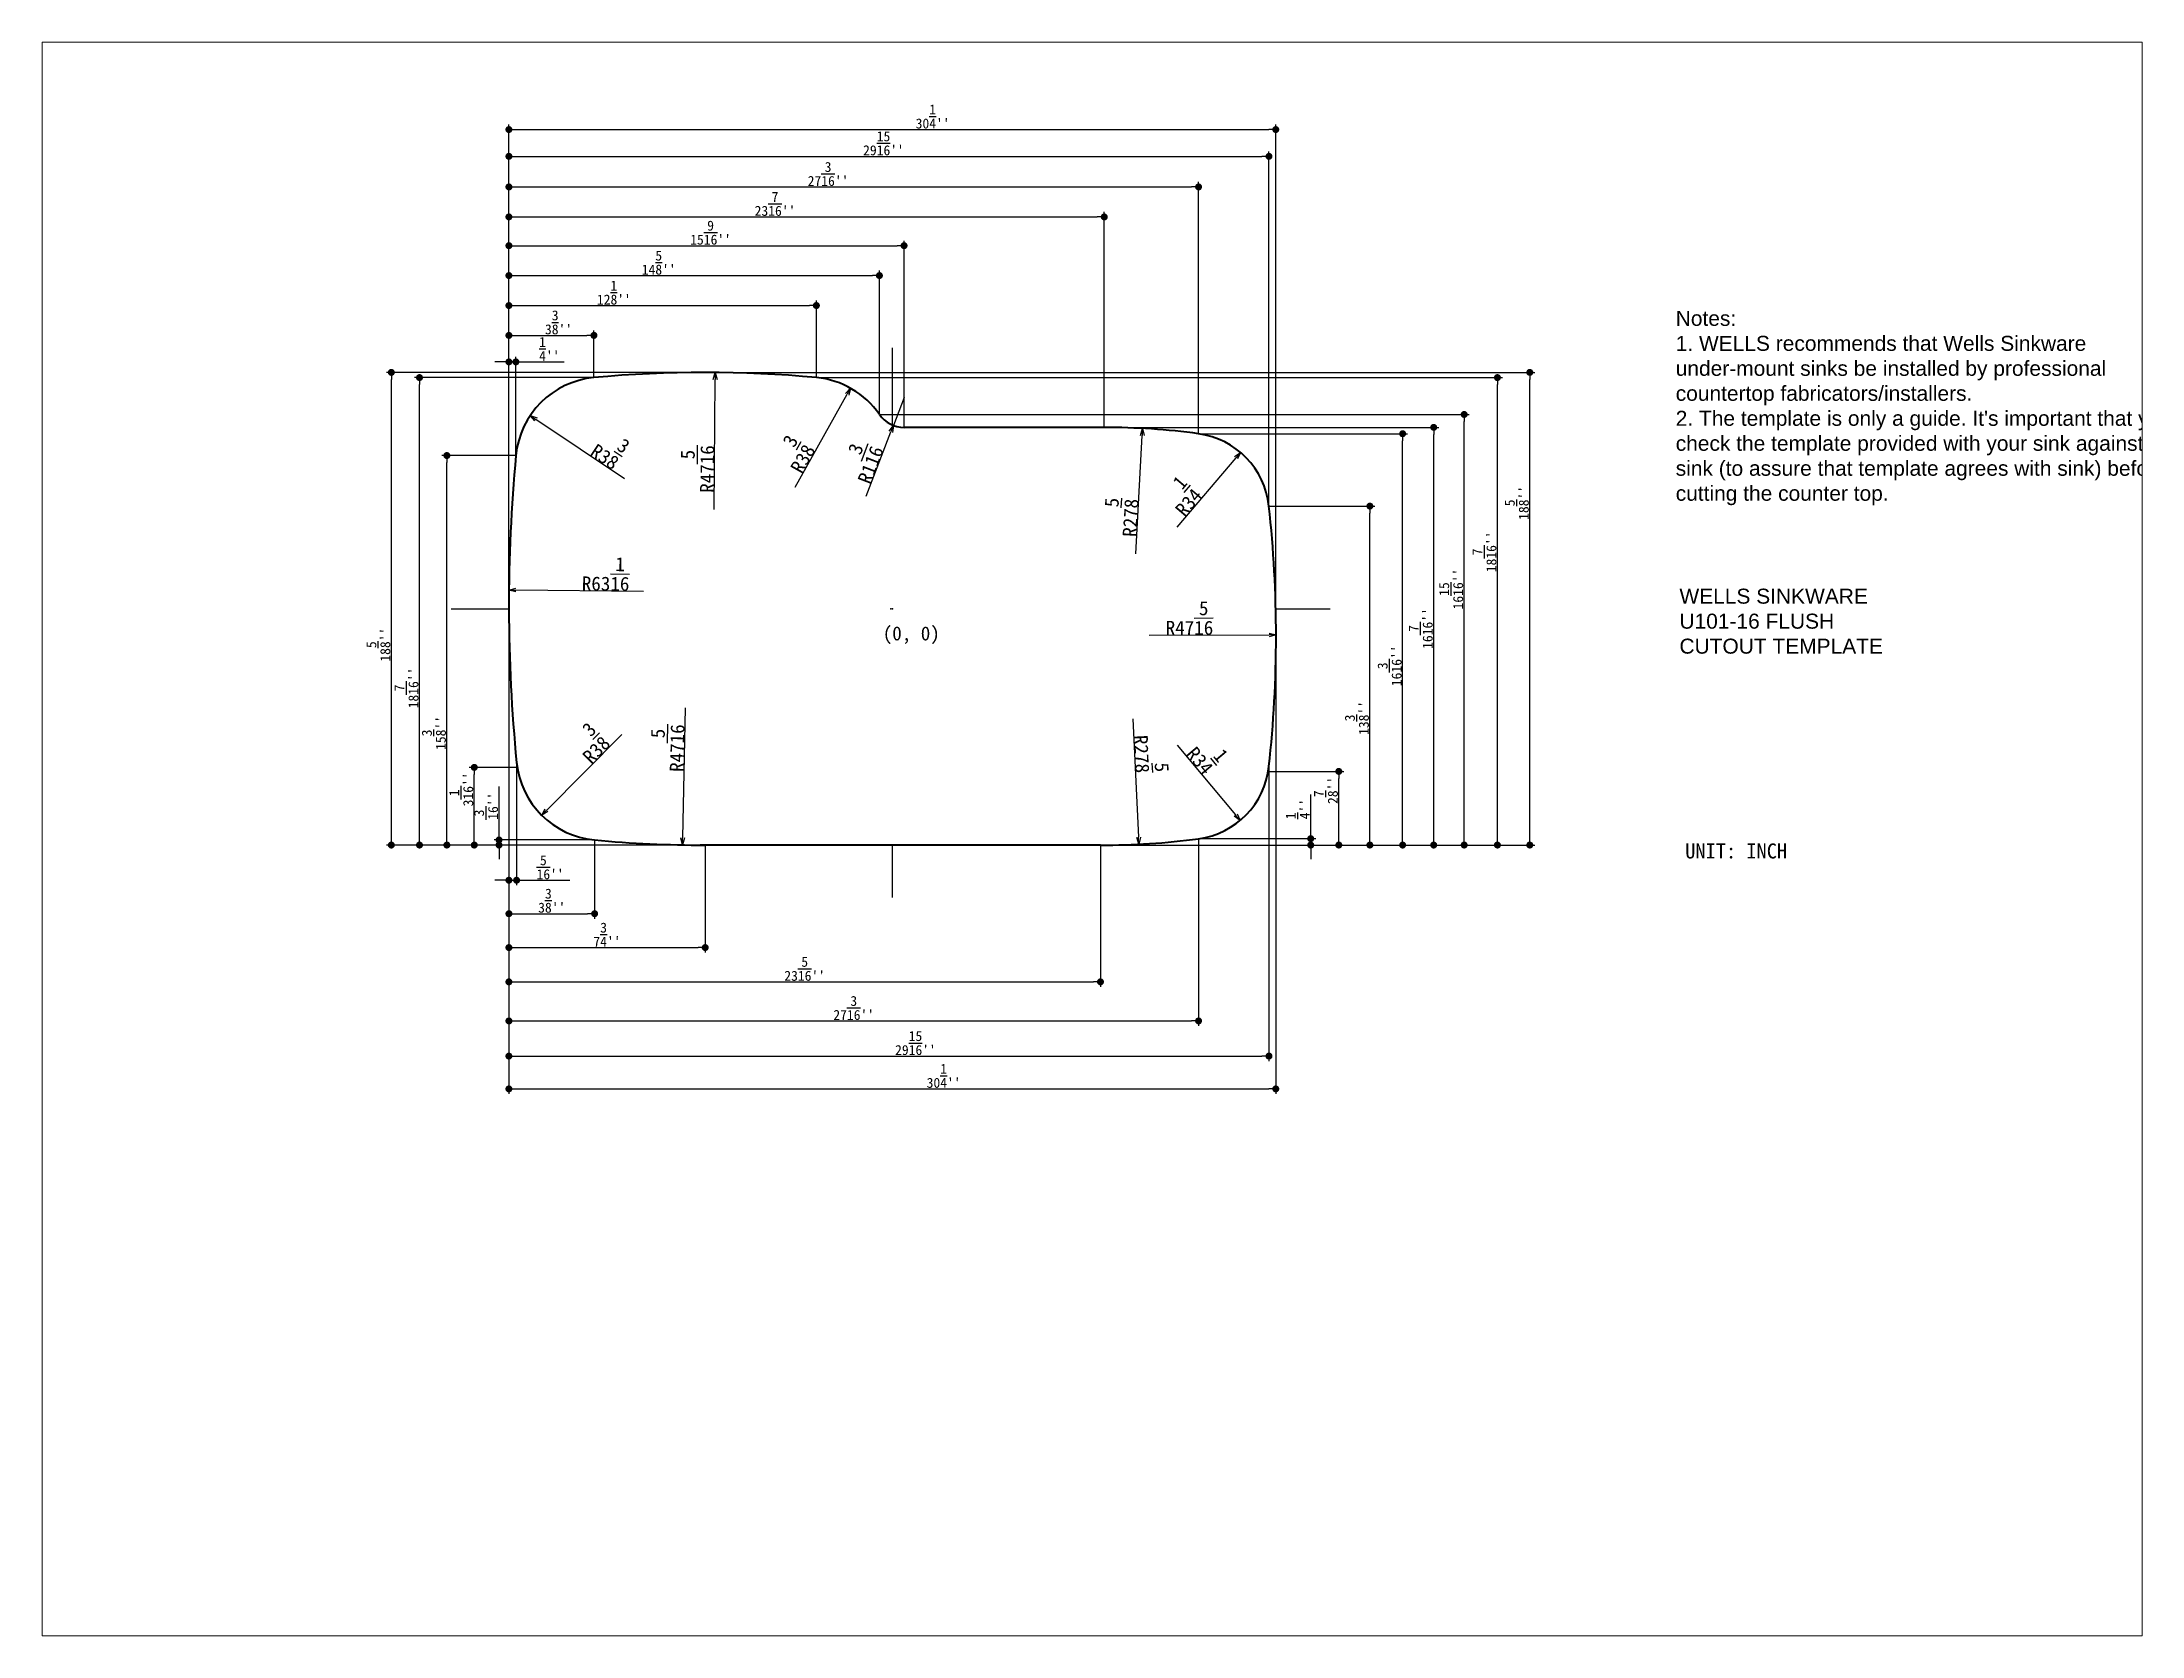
# Paper-space layout '布局1' of a CAD drawing. Extents: x 26 to 231, y 20 to 176.
# The model-space entities are those that its viewports show. They can reach past a viewport. Long polylines and large blocks are cut down to what shows.
import ezdxf

# ---------------------------------------------------------------- set-up
doc = ezdxf.new("R2010")
doc.units = 0
doc.header["$LTSCALE"] = 25.4
doc.linetypes.add('DASHED2', pattern=[0.375, 0.25, -0.125])
doc.linetypes.add('solid', pattern=[0])
doc.layers.get('0').update_dxf_attribs({"color": 5, "linetype": 'CONTINUOUS'})
doc.layers.get('DEFPOINTS').update_dxf_attribs({"linetype": 'CONTINUOUS'})
doc.layers.add('DESHED', color=190, linetype='DASHED2')
doc.dimstyles.new('ISO-25', dxfattribs={"dimtxt": 2.5, "dimasz": 2.5, "dimexe": 1.25, "dimexo": 0.625, "dimtad": 1, "dimtxsty": 'STANDARD', "dimcen": 2.5, "dimadec": 0, "dimazin": 0, "dimtfac": 1, "dimtmove": 0, "dimatfit": 3, "dimfxl": 1, "dimarcsym": 0})

# ---------------------------------------------------------------- blocks, each defined once
blk = doc.blocks.new('_Dot')
at = {"color": 0, "linetype": 'ByBlock', "lineweight": -2}
blk.add_line((-0.5, 0), (-1, 0), dxfattribs=at)
at = {"color": 0, "linetype": 'ByBlock', "const_width": 0.5}
blk.add_lwpolyline([(-0.25, 0, 1), (0.25, 0, 1)], format="xyb", close=True, dxfattribs=at)
blk = doc.blocks.new('*D86')
at = {"color": 0, "lineweight": -2}
for p, q in [((5030.7, 446), (5023.7, 446)), ((5037.7, 199.6), (5037.7, 451)), ((5037.7, 446), (5044.7, 446)), ((5044.7, 352.9), (5044.7, 451)), ((5051.7, 446), (5092.9, 446))]:
    blk.add_line(p, q, dxfattribs=at)
at = {"layer": 'DEFPOINTS', "color": 0}
for p in [(5044.7, 446), (5044.7, 352.3), (5037.7, 199)]:
    blk.add_point(p, dxfattribs=at)
at = {"color": 0, "lineweight": -2, "xscale": 7, "yscale": 7, "zscale": 7}
blk.add_blockref('_Dot', (5037.7, 446), dxfattribs=at)
at = {"color": 0, "lineweight": -2, "xscale": 7, "yscale": 7, "zscale": 7, "rotation": 180}
blk.add_blockref('_Dot', (5044.7, 446), dxfattribs=at)
at = {"color": 40, "insert": (5078.2, 459), "char_height": 10, "attachment_point": 5}
blk.add_mtext("\\S1/4;''", dxfattribs=at)
blk = doc.blocks.new('*D87')
at = {"color": 0, "lineweight": -2}
for p, q in [((5037.7, 199.6), (5037.7, 477.5)), ((5044.7, 472.5), (5115.8, 472.5)), ((5122.8, 430.9), (5122.8, 477.5))]:
    blk.add_line(p, q, dxfattribs=at)
at = {"layer": 'DEFPOINTS', "color": 0}
for p in [(5122.8, 472.5), (5122.8, 430.3), (5037.7, 199)]:
    blk.add_point(p, dxfattribs=at)
at = {"color": 0, "lineweight": -2, "xscale": 7, "yscale": 7, "zscale": 7, "rotation": 180}
blk.add_blockref('_Dot', (5037.7, 472.5), dxfattribs=at)
at = {"color": 0, "lineweight": -2, "xscale": 7, "yscale": 7, "zscale": 7}
blk.add_blockref('_Dot', (5122.8, 472.5), dxfattribs=at)
at = {"color": 40, "insert": (5087.4, 485.5), "char_height": 10, "attachment_point": 5}
blk.add_mtext("3\\S3/8;''", dxfattribs=at)
blk = doc.blocks.new('*D88')
at = {"color": 0, "lineweight": -2}
for p, q in [((5037.7, 199.6), (5037.7, 507.4)), ((5345.5, 430.9), (5345.5, 507.4)), ((5044.7, 502.4), (5338.5, 502.4))]:
    blk.add_line(p, q, dxfattribs=at)
at = {"layer": 'DEFPOINTS', "color": 0}
for p in [(5345.5, 502.4), (5345.5, 430.3), (5037.7, 199)]:
    blk.add_point(p, dxfattribs=at)
at = {"color": 0, "lineweight": -2, "xscale": 7, "yscale": 7, "zscale": 7, "rotation": 180}
blk.add_blockref('_Dot', (5037.7, 502.4), dxfattribs=at)
at = {"color": 0, "lineweight": -2, "xscale": 7, "yscale": 7, "zscale": 7}
blk.add_blockref('_Dot', (5345.5, 502.4), dxfattribs=at)
at = {"color": 40, "insert": (5142.8, 515.4), "char_height": 10, "attachment_point": 5}
blk.add_mtext("12\\S1/8;''", dxfattribs=at)
blk = doc.blocks.new('*D89')
at = {"color": 0, "lineweight": -2}
for p, q in [((5037.7, 199.6), (5037.7, 537.4)), ((5044.7, 532.4), (5401.6, 532.4)), ((5408.6, 394), (5408.6, 537.4))]:
    blk.add_line(p, q, dxfattribs=at)
at = {"layer": 'DEFPOINTS', "color": 0}
for p in [(5408.6, 532.4), (5408.6, 393.4), (5037.7, 199)]:
    blk.add_point(p, dxfattribs=at)
at = {"color": 0, "lineweight": -2, "xscale": 7, "yscale": 7, "zscale": 7, "rotation": 180}
blk.add_blockref('_Dot', (5037.7, 532.4), dxfattribs=at)
at = {"color": 0, "lineweight": -2, "xscale": 7, "yscale": 7, "zscale": 7}
blk.add_blockref('_Dot', (5408.6, 532.4), dxfattribs=at)
at = {"color": 40, "insert": (5187.7, 545.4), "char_height": 10, "attachment_point": 5}
blk.add_mtext("14\\S5/8;''", dxfattribs=at)
blk = doc.blocks.new('*D90')
at = {"color": 0, "lineweight": -2}
for p, q in [((5037.7, 199.6), (5037.7, 567.3)), ((5044.7, 562.3), (5426.3, 562.3)), ((5433.3, 381.1), (5433.3, 567.3))]:
    blk.add_line(p, q, dxfattribs=at)
at = {"layer": 'DEFPOINTS', "color": 0}
for p in [(5433.3, 562.3), (5433.3, 380.5), (5037.7, 199)]:
    blk.add_point(p, dxfattribs=at)
at = {"color": 0, "lineweight": -2, "xscale": 7, "yscale": 7, "zscale": 7, "rotation": 180}
blk.add_blockref('_Dot', (5037.7, 562.3), dxfattribs=at)
at = {"color": 0, "lineweight": -2, "xscale": 7, "yscale": 7, "zscale": 7}
blk.add_blockref('_Dot', (5433.3, 562.3), dxfattribs=at)
at = {"color": 40, "insert": (5239.6, 575.3), "char_height": 10, "attachment_point": 5}
blk.add_mtext("15\\S9/16;''", dxfattribs=at)
blk = doc.blocks.new('*D91')
at = {"color": 0, "lineweight": -2}
for p, q in [((5037.7, 199.6), (5037.7, 596.1)), ((5044.7, 591.1), (5626.7, 591.1)), ((5633.7, 381.1), (5633.7, 596.1))]:
    blk.add_line(p, q, dxfattribs=at)
at = {"layer": 'DEFPOINTS', "color": 0}
for p in [(5633.7, 591.1), (5633.7, 380.5), (5037.7, 199)]:
    blk.add_point(p, dxfattribs=at)
at = {"color": 0, "lineweight": -2, "xscale": 7, "yscale": 7, "zscale": 7, "rotation": 180}
blk.add_blockref('_Dot', (5037.7, 591.1), dxfattribs=at)
at = {"color": 0, "lineweight": -2, "xscale": 7, "yscale": 7, "zscale": 7}
blk.add_blockref('_Dot', (5633.7, 591.1), dxfattribs=at)
at = {"color": 40, "insert": (5304.1, 604.1), "char_height": 10, "attachment_point": 5}
blk.add_mtext("23\\S7/16;''", dxfattribs=at)
blk = doc.blocks.new('*D92')
at = {"color": 0, "lineweight": -2}
for p, q in [((5037.7, 199.6), (5037.7, 626.1)), ((5044.7, 621.1), (5721.1, 621.1)), ((5728.1, 374.7), (5728.1, 626.1))]:
    blk.add_line(p, q, dxfattribs=at)
at = {"layer": 'DEFPOINTS', "color": 0}
for p in [(5728.1, 621.1), (5728.1, 374.1), (5037.7, 199)]:
    blk.add_point(p, dxfattribs=at)
at = {"color": 0, "lineweight": -2, "xscale": 7, "yscale": 7, "zscale": 7, "rotation": 180}
blk.add_blockref('_Dot', (5037.7, 621.1), dxfattribs=at)
at = {"color": 0, "lineweight": -2, "xscale": 7, "yscale": 7, "zscale": 7}
blk.add_blockref('_Dot', (5728.1, 621.1), dxfattribs=at)
at = {"color": 40, "insert": (5357.2, 634.1), "char_height": 10, "attachment_point": 5}
blk.add_mtext("27\\S3/16;''", dxfattribs=at)
blk = doc.blocks.new('*D93')
at = {"color": 0, "lineweight": -2}
for p, q in [((5037.7, 199.6), (5037.7, 656.7)), ((5044.7, 651.7), (5791.6, 651.7)), ((5798.6, 302.3), (5798.6, 656.7))]:
    blk.add_line(p, q, dxfattribs=at)
at = {"layer": 'DEFPOINTS', "color": 0}
for p in [(5798.6, 651.7), (5798.6, 301.7), (5037.7, 199)]:
    blk.add_point(p, dxfattribs=at)
at = {"color": 0, "lineweight": -2, "xscale": 7, "yscale": 7, "zscale": 7, "rotation": 180}
blk.add_blockref('_Dot', (5037.7, 651.7), dxfattribs=at)
at = {"color": 0, "lineweight": -2, "xscale": 7, "yscale": 7, "zscale": 7}
blk.add_blockref('_Dot', (5798.6, 651.7), dxfattribs=at)
at = {"color": 40, "insert": (5412.7, 664.7), "char_height": 10, "attachment_point": 5}
blk.add_mtext("29\\S15/16;''", dxfattribs=at)
blk = doc.blocks.new('*D94')
at = {"color": 0, "lineweight": -2}
for p, q in [((5037.7, 199.6), (5037.7, 683.5)), ((5044.7, 678.5), (5798.4, 678.5)), ((5805.4, 199.6), (5805.4, 683.5))]:
    blk.add_line(p, q, dxfattribs=at)
at = {"layer": 'DEFPOINTS', "color": 0}
for p in [(5805.4, 678.5), (5037.7, 199), (5805.4, 199)]:
    blk.add_point(p, dxfattribs=at)
at = {"color": 0, "lineweight": -2, "xscale": 7, "yscale": 7, "zscale": 7, "rotation": 180}
blk.add_blockref('_Dot', (5037.7, 678.5), dxfattribs=at)
at = {"color": 0, "lineweight": -2, "xscale": 7, "yscale": 7, "zscale": 7}
blk.add_blockref('_Dot', (5805.4, 678.5), dxfattribs=at)
at = {"color": 40, "insert": (5461.9, 691.5), "char_height": 10, "attachment_point": 5}
blk.add_mtext("30\\S1/4;''", dxfattribs=at)
blk = doc.blocks.new('*D95')
at = {"color": 0, "lineweight": -2}
for p, q in [((5037.7, 198.3), (5037.7, -77.7)), ((5045.4, 44.6), (5045.4, -77.7)), ((5030.7, -72.7), (5023.7, -72.7)), ((5037.7, -72.7), (5045.4, -72.7)), ((5052.4, -72.7), (5098.7, -72.7))]:
    blk.add_line(p, q, dxfattribs=at)
at = {"layer": 'DEFPOINTS', "color": 0}
for p in [(5037.7, 199), (5045.4, 45.2), (5045.4, -72.7)]:
    blk.add_point(p, dxfattribs=at)
at = {"color": 0, "lineweight": -2, "xscale": 7, "yscale": 7, "zscale": 7}
blk.add_blockref('_Dot', (5037.7, -72.7), dxfattribs=at)
at = {"color": 0, "lineweight": -2, "xscale": 7, "yscale": 7, "zscale": 7, "rotation": 180}
blk.add_blockref('_Dot', (5045.4, -72.7), dxfattribs=at)
at = {"color": 40, "insert": (5079, -59.7), "char_height": 10, "attachment_point": 5}
blk.add_mtext("\\S5/16;''", dxfattribs=at)
blk = doc.blocks.new('*D96')
at = {"color": 0, "lineweight": -2}
for p, q in [((5037.7, 198.3), (5037.7, -111.2)), ((5123.5, -33.1), (5123.5, -111.2)), ((5044.7, -106.2), (5116.5, -106.2))]:
    blk.add_line(p, q, dxfattribs=at)
at = {"layer": 'DEFPOINTS', "color": 0}
for p in [(5037.7, 199), (5123.5, -32.4), (5123.5, -106.2)]:
    blk.add_point(p, dxfattribs=at)
at = {"color": 0, "lineweight": -2, "xscale": 7, "yscale": 7, "zscale": 7, "rotation": 180}
blk.add_blockref('_Dot', (5037.7, -106.2), dxfattribs=at)
at = {"color": 0, "lineweight": -2, "xscale": 7, "yscale": 7, "zscale": 7}
blk.add_blockref('_Dot', (5123.5, -106.2), dxfattribs=at)
at = {"color": 40, "insert": (5080.6, -93.2), "char_height": 10, "attachment_point": 5}
blk.add_mtext("3\\S3/8;''", dxfattribs=at)
blk = doc.blocks.new('*D99')
at = {"color": 0, "lineweight": -2}
for p, q in [((5037.7, 198.3), (5037.7, -145.1)), ((5234.2, -38.2), (5234.2, -145.1)), ((5044.7, -140.1), (5227.2, -140.1))]:
    blk.add_line(p, q, dxfattribs=at)
at = {"layer": 'DEFPOINTS', "color": 0}
for p in [(5037.7, 199), (5234.2, -37.5), (5234.2, -140.1)]:
    blk.add_point(p, dxfattribs=at)
at = {"color": 0, "lineweight": -2, "xscale": 7, "yscale": 7, "zscale": 7, "rotation": 180}
blk.add_blockref('_Dot', (5037.7, -140.1), dxfattribs=at)
at = {"color": 0, "lineweight": -2, "xscale": 7, "yscale": 7, "zscale": 7}
blk.add_blockref('_Dot', (5234.2, -140.1), dxfattribs=at)
at = {"color": 40, "insert": (5135.9, -127.1), "char_height": 10, "attachment_point": 5}
blk.add_mtext("7\\S3/4;''", dxfattribs=at)
blk = doc.blocks.new('*D100')
at = {"color": 0, "lineweight": -2}
for p, q in [((5037.7, 198.3), (5037.7, -179.4)), ((5629.9, -38.1), (5629.9, -179.4)), ((5044.7, -174.4), (5622.9, -174.4))]:
    blk.add_line(p, q, dxfattribs=at)
at = {"layer": 'DEFPOINTS', "color": 0}
for p in [(5037.7, 199), (5629.9, -37.5), (5629.9, -174.4)]:
    blk.add_point(p, dxfattribs=at)
at = {"color": 0, "lineweight": -2, "xscale": 7, "yscale": 7, "zscale": 7, "rotation": 180}
blk.add_blockref('_Dot', (5037.7, -174.4), dxfattribs=at)
at = {"color": 0, "lineweight": -2, "xscale": 7, "yscale": 7, "zscale": 7}
blk.add_blockref('_Dot', (5629.9, -174.4), dxfattribs=at)
at = {"color": 40, "insert": (5333.8, -161.4), "char_height": 10, "attachment_point": 5}
blk.add_mtext("23\\S5/16;''", dxfattribs=at)
blk = doc.blocks.new('*D101')
at = {"color": 0, "lineweight": -2}
for p, q in [((5037.7, 198.3), (5037.7, -218.5)), ((5728.1, -31.8), (5728.1, -218.5)), ((5044.7, -213.5), (5721.1, -213.5))]:
    blk.add_line(p, q, dxfattribs=at)
at = {"layer": 'DEFPOINTS', "color": 0}
for p in [(5037.7, 199), (5728.1, -31.1), (5728.1, -213.5)]:
    blk.add_point(p, dxfattribs=at)
at = {"color": 0, "lineweight": -2, "xscale": 7, "yscale": 7, "zscale": 7, "rotation": 180}
blk.add_blockref('_Dot', (5037.7, -213.5), dxfattribs=at)
at = {"color": 0, "lineweight": -2, "xscale": 7, "yscale": 7, "zscale": 7}
blk.add_blockref('_Dot', (5728.1, -213.5), dxfattribs=at)
at = {"color": 40, "insert": (5382.9, -200.5), "char_height": 10, "attachment_point": 5}
blk.add_mtext("27\\S3/16;''", dxfattribs=at)
blk = doc.blocks.new('*D102')
at = {"color": 0, "lineweight": -2}
for p, q in [((5037.7, 198.3), (5037.7, -253.7)), ((5798.6, 40.6), (5798.6, -253.7)), ((5044.7, -248.7), (5791.6, -248.7))]:
    blk.add_line(p, q, dxfattribs=at)
at = {"layer": 'DEFPOINTS', "color": 0}
for p in [(5037.7, 199), (5798.6, 41.2), (5798.6, -248.7)]:
    blk.add_point(p, dxfattribs=at)
at = {"color": 0, "lineweight": -2, "xscale": 7, "yscale": 7, "zscale": 7, "rotation": 180}
blk.add_blockref('_Dot', (5037.7, -248.7), dxfattribs=at)
at = {"color": 0, "lineweight": -2, "xscale": 7, "yscale": 7, "zscale": 7}
blk.add_blockref('_Dot', (5798.6, -248.7), dxfattribs=at)
at = {"color": 40, "insert": (5444.7, -235.7), "char_height": 10, "attachment_point": 5}
blk.add_mtext("29\\S15/16;''", dxfattribs=at)
blk = doc.blocks.new('*D103')
at = {"color": 0, "lineweight": -2}
for p, q in [((5037.7, 198.3), (5037.7, -286.5)), ((5805.4, 198.3), (5805.4, -286.5)), ((5044.7, -281.5), (5798.4, -281.5))]:
    blk.add_line(p, q, dxfattribs=at)
at = {"layer": 'DEFPOINTS', "color": 0}
for p in [(5037.7, 199), (5805.4, 199), (5805.4, -281.5)]:
    blk.add_point(p, dxfattribs=at)
at = {"color": 0, "lineweight": -2, "xscale": 7, "yscale": 7, "zscale": 7, "rotation": 180}
blk.add_blockref('_Dot', (5037.7, -281.5), dxfattribs=at)
at = {"color": 0, "lineweight": -2, "xscale": 7, "yscale": 7, "zscale": 7}
blk.add_blockref('_Dot', (5805.4, -281.5), dxfattribs=at)
at = {"color": 40, "insert": (5472.9, -268.5), "char_height": 10, "attachment_point": 5}
blk.add_mtext("30\\S1/4;''", dxfattribs=at)
blk = doc.blocks.new('*D104')
at = {"color": 0, "lineweight": -2}
for p, q in [((5027.8, -25.4), (5027.8, 21.1)), ((5122.9, -32.4), (5022.8, -32.4)), ((5421, -37.5), (5022.8, -37.5)), ((5027.8, -37.5), (5027.8, -32.4)), ((5027.8, -44.5), (5027.8, -51.5))]:
    blk.add_line(p, q, dxfattribs=at)
at = {"layer": 'DEFPOINTS', "color": 0}
for p in [(5027.8, -32.4), (5123.5, -32.4), (5421.7, -37.5)]:
    blk.add_point(p, dxfattribs=at)
at = {"color": 0, "lineweight": -2, "xscale": 7, "yscale": 7, "zscale": 7}
for p, rotation in [((5027.8, -32.4), 270), ((5027.8, -37.5), 90)]:
    blk.add_blockref('_Dot', p, dxfattribs=dict(at, rotation=rotation))
at = {"color": 40, "insert": (5014.8, 1.4), "char_height": 10, "attachment_point": 5, "rotation": 90}
blk.add_mtext("\\S3/16;''", dxfattribs=at)
blk = doc.blocks.new('*D105')
at = {"color": 0, "lineweight": -2}
for p, q in [((5044.8, 40.2), (4998, 40.2)), ((5003, -30.5), (5003, 33.2)), ((5421, -37.5), (4998, -37.5))]:
    blk.add_line(p, q, dxfattribs=at)
at = {"layer": 'DEFPOINTS', "color": 0}
for p in [(5003, 40.2), (5045.4, 40.2), (5421.7, -37.5)]:
    blk.add_point(p, dxfattribs=at)
at = {"color": 0, "lineweight": -2, "xscale": 7, "yscale": 7, "zscale": 7}
for p, rotation in [((5003, 40.2), 90), ((5003, -37.5), 270)]:
    blk.add_blockref('_Dot', p, dxfattribs=dict(at, rotation=rotation))
at = {"color": 40, "insert": (4990, 18.2), "char_height": 10, "attachment_point": 5, "rotation": 90}
blk.add_mtext("3\\S1/16;''", dxfattribs=at)
blk = doc.blocks.new('*D108')
at = {"color": 0, "lineweight": -2}
for p, q in [((5044.1, 352.3), (4970.6, 352.3)), ((4975.6, -30.5), (4975.6, 345.3)), ((5421, -37.5), (4970.6, -37.5))]:
    blk.add_line(p, q, dxfattribs=at)
at = {"layer": 'DEFPOINTS', "color": 0}
for p in [(4975.6, 352.3), (5044.7, 352.3), (5421.7, -37.5)]:
    blk.add_point(p, dxfattribs=at)
at = {"color": 0, "lineweight": -2, "xscale": 7, "yscale": 7, "zscale": 7}
for p, rotation in [((4975.6, 352.3), 90), ((4975.6, -37.5), 270)]:
    blk.add_blockref('_Dot', p, dxfattribs=dict(at, rotation=rotation))
at = {"color": 40, "insert": (4962.6, 74.7), "char_height": 10, "attachment_point": 5, "rotation": 90}
blk.add_mtext("15\\S3/8;''", dxfattribs=at)
blk = doc.blocks.new('*D109')
at = {"color": 0, "lineweight": -2}
for p, q in [((5122.2, 430.3), (4943.2, 430.3)), ((4948.2, -30.5), (4948.2, 423.3)), ((5421, -37.5), (4943.2, -37.5))]:
    blk.add_line(p, q, dxfattribs=at)
at = {"layer": 'DEFPOINTS', "color": 0}
for p in [(4948.2, 430.3), (5122.8, 430.3), (5421.7, -37.5)]:
    blk.add_point(p, dxfattribs=at)
at = {"color": 0, "lineweight": -2, "xscale": 7, "yscale": 7, "zscale": 7}
for p, rotation in [((4948.2, 430.3), 90), ((4948.2, -37.5), 270)]:
    blk.add_blockref('_Dot', p, dxfattribs=dict(at, rotation=rotation))
at = {"color": 40, "insert": (4935.2, 119.7), "char_height": 10, "attachment_point": 5, "rotation": 90}
blk.add_mtext("18\\S7/16;''", dxfattribs=at)
blk = doc.blocks.new('*D110')
at = {"color": 0, "lineweight": -2}
for p, q in [((5233.5, 435.5), (4915, 435.5)), ((4920, -30.5), (4920, 428.5)), ((5421, -37.5), (4915, -37.5))]:
    blk.add_line(p, q, dxfattribs=at)
at = {"layer": 'DEFPOINTS', "color": 0}
for p in [(4920, 435.5), (5234.2, 435.5), (5421.7, -37.5)]:
    blk.add_point(p, dxfattribs=at)
at = {"color": 0, "lineweight": -2, "xscale": 7, "yscale": 7, "zscale": 7}
for p, rotation in [((4920, 435.5), 90), ((4920, -37.5), 270)]:
    blk.add_blockref('_Dot', p, dxfattribs=dict(at, rotation=rotation))
at = {"color": 40, "insert": (4907, 163), "char_height": 10, "attachment_point": 5, "rotation": 90}
blk.add_mtext("18\\S5/8;''", dxfattribs=at)
blk = doc.blocks.new('*D111')
at = {"color": 0, "lineweight": -2}
for p, q in [((5840.4, -24.1), (5840.4, 13.2)), ((5422.3, -37.5), (5845.4, -37.5)), ((5728.7, -31.1), (5845.4, -31.1)), ((5840.4, -37.5), (5840.4, -31.1)), ((5840.4, -44.5), (5840.4, -51.5))]:
    blk.add_line(p, q, dxfattribs=at)
at = {"layer": 'DEFPOINTS', "color": 0}
for p in [(5421.7, -37.5), (5728.1, -31.1), (5840.4, -31.1)]:
    blk.add_point(p, dxfattribs=at)
at = {"color": 0, "lineweight": -2, "xscale": 7, "yscale": 7, "zscale": 7}
for p, rotation in [((5840.4, -31.1), 270), ((5840.4, -37.5), 90)]:
    blk.add_blockref('_Dot', p, dxfattribs=dict(at, rotation=rotation))
at = {"color": 40, "insert": (5827.4, -1.5), "char_height": 10, "attachment_point": 5, "rotation": 90}
blk.add_mtext("\\S1/4;''", dxfattribs=at)
blk = doc.blocks.new('*D112')
at = {"color": 0, "lineweight": -2}
for p, q in [((5799.2, 36.2), (5873.5, 36.2)), ((5868.5, -30.5), (5868.5, 29.2)), ((5422.3, -37.5), (5873.5, -37.5))]:
    blk.add_line(p, q, dxfattribs=at)
at = {"layer": 'DEFPOINTS', "color": 0}
for p in [(5798.6, 36.2), (5868.5, 36.2), (5421.7, -37.5)]:
    blk.add_point(p, dxfattribs=at)
at = {"color": 0, "lineweight": -2, "xscale": 7, "yscale": 7, "zscale": 7}
for p, rotation in [((5868.5, 36.2), 90), ((5868.5, -37.5), 270)]:
    blk.add_blockref('_Dot', p, dxfattribs=dict(at, rotation=rotation))
at = {"color": 40, "insert": (5855.5, 17.2), "char_height": 10, "attachment_point": 5, "rotation": 90}
blk.add_mtext("2\\S7/8;''", dxfattribs=at)
blk = doc.blocks.new('*D115')
at = {"color": 0, "lineweight": -2}
for p, q in [((5799.2, 301.7), (5904.6, 301.7)), ((5899.6, -30.5), (5899.6, 294.7)), ((5422.3, -37.5), (5904.6, -37.5))]:
    blk.add_line(p, q, dxfattribs=at)
at = {"layer": 'DEFPOINTS', "color": 0}
for p in [(5798.6, 301.7), (5899.6, 301.7), (5421.7, -37.5)]:
    blk.add_point(p, dxfattribs=at)
at = {"color": 0, "lineweight": -2, "xscale": 7, "yscale": 7, "zscale": 7}
for p, rotation in [((5899.6, 301.7), 90), ((5899.6, -37.5), 270)]:
    blk.add_blockref('_Dot', p, dxfattribs=dict(at, rotation=rotation))
at = {"color": 40, "insert": (5886.6, 89.7), "char_height": 10, "attachment_point": 5, "rotation": 90}
blk.add_mtext("13\\S3/8;''", dxfattribs=at)
blk = doc.blocks.new('*D116')
at = {"color": 0, "lineweight": -2}
for p, q in [((5728.7, 374.1), (5937.4, 374.1)), ((5932.4, -30.5), (5932.4, 367.1)), ((5422.3, -37.5), (5937.4, -37.5))]:
    blk.add_line(p, q, dxfattribs=at)
at = {"layer": 'DEFPOINTS', "color": 0}
for p in [(5728.1, 374.1), (5932.4, 374.1), (5421.7, -37.5)]:
    blk.add_point(p, dxfattribs=at)
at = {"color": 0, "lineweight": -2, "xscale": 7, "yscale": 7, "zscale": 7}
for p, rotation in [((5932.4, 374.1), 90), ((5932.4, -37.5), 270)]:
    blk.add_blockref('_Dot', p, dxfattribs=dict(at, rotation=rotation))
at = {"color": 40, "insert": (5919.4, 141.9), "char_height": 10, "attachment_point": 5, "rotation": 90}
blk.add_mtext("16\\S3/16;''", dxfattribs=at)
blk = doc.blocks.new('*D117')
at = {"color": 0, "lineweight": -2}
for p, q in [((5634.3, 380.5), (5968.5, 380.5)), ((5963.5, -30.5), (5963.5, 373.5)), ((5422.3, -37.5), (5968.5, -37.5))]:
    blk.add_line(p, q, dxfattribs=at)
at = {"layer": 'DEFPOINTS', "color": 0}
for p in [(5633.7, 380.5), (5963.5, 380.5), (5421.7, -37.5)]:
    blk.add_point(p, dxfattribs=at)
at = {"color": 0, "lineweight": -2, "xscale": 7, "yscale": 7, "zscale": 7}
for p, rotation in [((5963.5, 380.5), 90), ((5963.5, -37.5), 270)]:
    blk.add_blockref('_Dot', p, dxfattribs=dict(at, rotation=rotation))
at = {"color": 40, "insert": (5950.5, 179.2), "char_height": 10, "attachment_point": 5, "rotation": 90}
blk.add_mtext("16\\S7/16;''", dxfattribs=at)
blk = doc.blocks.new('*D118')
at = {"color": 0, "lineweight": -2}
for p, q in [((5409.3, 393.4), (5999, 393.4)), ((5994, -30.5), (5994, 386.4)), ((5422.3, -37.5), (5999, -37.5))]:
    blk.add_line(p, q, dxfattribs=at)
at = {"layer": 'DEFPOINTS', "color": 0}
for p in [(5408.6, 393.4), (5994, 393.4), (5421.7, -37.5)]:
    blk.add_point(p, dxfattribs=at)
at = {"color": 0, "lineweight": -2, "xscale": 7, "yscale": 7, "zscale": 7}
for p, rotation in [((5994, 393.4), 90), ((5994, -37.5), 270)]:
    blk.add_blockref('_Dot', p, dxfattribs=dict(at, rotation=rotation))
at = {"color": 40, "insert": (5981, 218.7), "char_height": 10, "attachment_point": 5, "rotation": 90}
blk.add_mtext("16\\S15/16;''", dxfattribs=at)
blk = doc.blocks.new('*D119')
at = {"color": 0, "lineweight": -2}
for p, q in [((5346.1, 430.3), (6032.3, 430.3)), ((6027.3, -30.5), (6027.3, 423.3)), ((5422.3, -37.5), (6032.3, -37.5))]:
    blk.add_line(p, q, dxfattribs=at)
at = {"layer": 'DEFPOINTS', "color": 0}
for p in [(5345.5, 430.3), (6027.3, 430.3), (5421.7, -37.5)]:
    blk.add_point(p, dxfattribs=at)
at = {"color": 0, "lineweight": -2, "xscale": 7, "yscale": 7, "zscale": 7}
for p, rotation in [((6027.3, 430.3), 90), ((6027.3, -37.5), 270)]:
    blk.add_blockref('_Dot', p, dxfattribs=dict(at, rotation=rotation))
at = {"color": 40, "insert": (6014.3, 255.9), "char_height": 10, "attachment_point": 5, "rotation": 90}
blk.add_mtext("18\\S7/16;''", dxfattribs=at)
blk = doc.blocks.new('*D120')
at = {"color": 0, "lineweight": -2}
for p, q in [((5234.8, 435.5), (6064.7, 435.5)), ((6059.7, -30.5), (6059.7, 428.5)), ((5422.3, -37.5), (6064.7, -37.5))]:
    blk.add_line(p, q, dxfattribs=at)
at = {"layer": 'DEFPOINTS', "color": 0}
for p in [(5234.2, 435.5), (6059.7, 435.5), (5421.7, -37.5)]:
    blk.add_point(p, dxfattribs=at)
at = {"color": 0, "lineweight": -2, "xscale": 7, "yscale": 7, "zscale": 7}
for p, rotation in [((6059.7, 435.5), 90), ((6059.7, -37.5), 270)]:
    blk.add_blockref('_Dot', p, dxfattribs=dict(at, rotation=rotation))
at = {"color": 40, "insert": (6046.7, 304.9), "char_height": 10, "attachment_point": 5, "rotation": 90}
blk.add_mtext("18\\S5/8;''", dxfattribs=at)
blk = doc.blocks.new('_Open30')
at = {"color": 0, "linetype": 'ByBlock', "lineweight": -2}
for p, q in [((-1, 0.27), (0, 0)), ((0, 0), (-1, -0.27)), ((0, 0), (-1, 0))]:
    blk.add_line(p, q, dxfattribs=at)
blk = doc.blocks.new('*D122')
at = {"color": 0, "lineweight": -2}
blk.add_line((5150.6, 73), (5075.5, -2.7), dxfattribs=at)
at = {"layer": 'DEFPOINTS', "color": 0}
for p in [(5131.5, 53.7), (5070.5, -7.7)]:
    blk.add_point(p, dxfattribs=at)
at = {"color": 0, "lineweight": -2, "xscale": 7, "yscale": 7, "zscale": 7, "rotation": 225.2329760848883}
blk.add_blockref('_Open30', (5070.5, -7.7), dxfattribs=at)
at = {"color": 40, "insert": (5118.3, 64.6), "char_height": 14, "attachment_point": 5, "rotation": 45.233}
blk.add_mtext('R3\\S3/8;', dxfattribs=at)
blk = doc.blocks.new('*D123')
at = {"color": 0, "lineweight": -2}
blk.add_line((5172.4, 216.4), (5044.7, 217.6), dxfattribs=at)
at = {"layer": 'DEFPOINTS', "color": 0}
for p in [(5037.7, 217.7), (6639.2, 202.1)]:
    blk.add_point(p, dxfattribs=at)
at = {"color": 0, "lineweight": -2, "xscale": 7, "yscale": 7, "zscale": 7, "rotation": 179.4428922758}
blk.add_blockref('_Open30', (5037.7, 217.7), dxfattribs=at)
at = {"color": 40, "insert": (5134.6, 233.8), "char_height": 14, "attachment_point": 5, "rotation": 359.4429}
blk.add_mtext('R63\\S1/16;', dxfattribs=at)
blk = doc.blocks.new('*D124')
at = {"color": 0, "lineweight": -2}
blk.add_line((5153.4, 329), (5064.8, 388.5), dxfattribs=at)
at = {"layer": 'DEFPOINTS', "color": 0}
for p in [(5059, 392.4), (5130.8, 344.2)]:
    blk.add_point(p, dxfattribs=at)
at = {"color": 0, "lineweight": -2, "xscale": 7, "yscale": 7, "zscale": 7, "rotation": 146.1347393124058}
blk.add_blockref('_Open30', (5059, 392.4), dxfattribs=at)
at = {"color": 40, "insert": (5139.1, 359.1), "char_height": 14, "attachment_point": 5, "rotation": 326.1347}
blk.add_mtext('R3\\S3/8;', dxfattribs=at)
blk = doc.blocks.new('*D125')
at = {"color": 0, "lineweight": -2}
blk.add_line((5243.1, 298.4), (5244.2, 428.4), dxfattribs=at)
at = {"layer": 'DEFPOINTS', "color": 0}
for p in [(5244.2, 435.4), (5234.2, -766)]:
    blk.add_point(p, dxfattribs=at)
at = {"color": 0, "lineweight": -2, "xscale": 7, "yscale": 7, "zscale": 7, "rotation": 89.52060796482589}
blk.add_blockref('_Open30', (5244.2, 435.4), dxfattribs=at)
at = {"color": 40, "insert": (5226.4, 338.9), "char_height": 14, "attachment_point": 5, "rotation": 89.5206}
blk.add_mtext('R47\\S5/16;', dxfattribs=at)
blk = doc.blocks.new('*D126')
at = {"color": 0, "lineweight": -2}
blk.add_line((5214, 99.7), (5211.6, -30.3), dxfattribs=at)
at = {"layer": 'DEFPOINTS', "color": 0}
for p in [(5234.2, 1164), (5211.5, -37.3)]:
    blk.add_point(p, dxfattribs=at)
at = {"color": 0, "lineweight": -2, "xscale": 7, "yscale": 7, "zscale": 7, "rotation": 268.9167098803124}
blk.add_blockref('_Open30', (5211.5, -37.3), dxfattribs=at)
at = {"color": 40, "insert": (5196.3, 59.7), "char_height": 14, "attachment_point": 5, "rotation": 88.9167}
blk.add_mtext('R47\\S5/16;', dxfattribs=at)
blk = doc.blocks.new('*D127')
at = {"color": 0, "lineweight": -2}
blk.add_line((5324.3, 320.5), (5376.3, 413.6), dxfattribs=at)
at = {"layer": 'DEFPOINTS', "color": 0}
for p in [(5379.7, 419.7), (5337.5, 344.2)]:
    blk.add_point(p, dxfattribs=at)
at = {"color": 0, "lineweight": -2, "xscale": 7, "yscale": 7, "zscale": 7, "rotation": 60.80969302451285}
blk.add_blockref('_Open30', (5379.7, 419.7), dxfattribs=at)
at = {"color": 40, "insert": (5323.4, 353.8), "char_height": 14, "attachment_point": 5, "rotation": 60.8097}
blk.add_mtext('R3\\S3/8;', dxfattribs=at)
blk = doc.blocks.new('*D128')
at = {"color": 0, "lineweight": -2}
for p, q in [((5433.3, 410.5), (5422.6, 382.5)), ((5395.3, 311.5), (5420, 375.9))]:
    blk.add_line(p, q, dxfattribs=at)
at = {"layer": 'DEFPOINTS', "color": 0}
for p in [(5433.3, 410.5), (5422.6, 382.5)]:
    blk.add_point(p, dxfattribs=at)
at = {"color": 0, "lineweight": -2, "xscale": 7, "yscale": 7, "zscale": 7, "rotation": 69.01402249653215}
blk.add_blockref('_Open30', (5422.6, 382.5), dxfattribs=at)
at = {"color": 40, "insert": (5390.6, 346.5), "char_height": 14, "attachment_point": 5, "rotation": 69.014}
blk.add_mtext('R1\\S3/16;', dxfattribs=at)
blk = doc.blocks.new('*D129')
at = {"color": 0, "lineweight": -2}
blk.add_line((5665.2, 253.9), (5671.7, 372.4), dxfattribs=at)
at = {"layer": 'DEFPOINTS', "color": 0}
for p in [(5672.1, 379.4), (5633.7, -321)]:
    blk.add_point(p, dxfattribs=at)
at = {"color": 0, "lineweight": -2, "xscale": 7, "yscale": 7, "zscale": 7, "rotation": 86.85886494642322}
blk.add_blockref('_Open30', (5672.1, 379.4), dxfattribs=at)
at = {"color": 40, "insert": (5650.2, 290.5), "char_height": 14, "attachment_point": 5, "rotation": 86.8589}
blk.add_mtext('R27\\S5/8;', dxfattribs=at)
blk = doc.blocks.new('*D130')
at = {"color": 0, "lineweight": -2}
blk.add_line((5662.2, 88.8), (5668.1, -29.7), dxfattribs=at)
at = {"layer": 'DEFPOINTS', "color": 0}
for p in [(5633.7, 664), (5668.4, -36.7)]:
    blk.add_point(p, dxfattribs=at)
at = {"color": 0, "lineweight": -2, "xscale": 7, "yscale": 7, "zscale": 7, "rotation": 272.8372509748001}
blk.add_blockref('_Open30', (5668.4, -36.7), dxfattribs=at)
at = {"color": 40, "insert": (5680.9, 54.1), "char_height": 14, "attachment_point": 5, "rotation": 272.8373}
blk.add_mtext('R27\\S5/8;', dxfattribs=at)
blk = doc.blocks.new('*D131')
at = {"color": 0, "lineweight": -2}
blk.add_line((5706.8, 62.4), (5765.2, -7.4), dxfattribs=at)
at = {"layer": 'DEFPOINTS', "color": 0}
for p in [(5717.1, 50.1), (5769.7, -12.8)]:
    blk.add_point(p, dxfattribs=at)
at = {"color": 0, "lineweight": -2, "xscale": 7, "yscale": 7, "zscale": 7, "rotation": 309.9278570969488}
blk.add_blockref('_Open30', (5769.7, -12.8), dxfattribs=at)
at = {"color": 40, "insert": (5736.8, 53.1), "char_height": 14, "attachment_point": 5, "rotation": 309.9279}
blk.add_mtext('R3\\S1/4;', dxfattribs=at)
blk = doc.blocks.new('*D132')
at = {"color": 0, "lineweight": -2}
blk.add_line((5706.7, 280.6), (5765.6, 350.1), dxfattribs=at)
at = {"layer": 'DEFPOINTS', "color": 0}
for p in [(5770.1, 355.4), (5717.1, 292.8)]:
    blk.add_point(p, dxfattribs=at)
at = {"color": 0, "lineweight": -2, "xscale": 7, "yscale": 7, "zscale": 7, "rotation": 49.73916696520233}
blk.add_blockref('_Open30', (5770.1, 355.4), dxfattribs=at)
at = {"color": 40, "insert": (5710.8, 311.7), "char_height": 14, "attachment_point": 5, "rotation": 49.7392}
blk.add_mtext('R3\\S1/4;', dxfattribs=at)
blk = doc.blocks.new('*D133')
at = {"color": 0, "lineweight": -2}
blk.add_line((5678.7, 172.7), (5798.7, 172.8), dxfattribs=at)
at = {"layer": 'DEFPOINTS', "color": 0}
for p in [(4603.7, 171.5), (5805.7, 172.8)]:
    blk.add_point(p, dxfattribs=at)
at = {"color": 0, "lineweight": -2, "xscale": 7, "yscale": 7, "zscale": 7, "rotation": 0.065040551394472}
blk.add_blockref('_Open30', (5805.7, 172.8), dxfattribs=at)
at = {"color": 40, "insert": (5719, 189.7), "char_height": 14, "attachment_point": 5, "rotation": 0.065}
blk.add_mtext('R47\\S5/16;', dxfattribs=at)

msp = doc.modelspace()

# ---------------------------------------------------------------- linework, layer by layer
at = {"color": 1}
for p, q in [((5421.67439, 382.80828), (5421.67439, 460)), ((4980, 198.9658), (5037.67544, 198.9658)), ((5805.36187, 198.9658), (5860, 198.9658)), ((5421.67439, -90), (5421.67439, -37.52423))]:
    msp.add_line(p, q, dxfattribs=at)
for p in [(5420, 198.9658), (5421.67439, 198.9658)]:
    msp.add_point(p, dxfattribs=at)
at = {"layer": 'DESHED', "color": 0, "linetype": 'solid', "lineweight": 40}
for p, q in [((5633.67649, 380.4658), (5433.29598, 380.4658)), ((5629.93774, -37.52423), (5229.27929, -37.52423))]:
    msp.add_line(p, q, dxfattribs=at)
for centre, radius, start, end in [((5130.84431, 344.16774), 86.5, 95.31727729, 174.6207801), ((5234.17229, -766.0342), 1201.5, 84.68272271, 95.31727729), ((5337.50028, 344.16774), 86.5, 34.68624526, 84.68272271), ((5433.29598, 410.4658), 30, 214.68624526, 270), ((5633.67649, -321.0342), 701.5, 82.2625678, 90), ((5717.082, 292.82554), 82, 6.22060697, 82.2625678), ((6639.17229, 202.14067), 1601.5, 174.6207801, 185.62264719), ((4603.67649, 171.4658), 1202, 353.77939303, 6.22060697), ((5131.46134, 53.70662), 86.5, 185.62264719, 264.71456577), ((5717.082, 50.10607), 82, 277.7374322, 353.77939303), ((5234.17229, 1163.9658), 1201.5, 264.71456577, 270), ((5633.67649, 663.9658), 701.5, 269.69463188, 277.7374322)]:
    msp.add_arc(centre, radius, start, end, dxfattribs=at)

# ---------------------------------------------------------------- texts
at = {"color": 0, "insert": (6205.77405, 497.07957), "char_height": 15, "width": 511.3238392, "attachment_point": 1}
msp.add_mtext("{\\fArial|b0|i0|c0|p34;\\C4;Notes: \\P1. WELLS recommends that Wells Sinkware under-mount sinks be installed by professional countertop fabricators/installers. \\P2. The template is only a guide. It's important that you check the template provided with your sink against the sink (to assure that template agrees with sink) before cutting the counter top.}", dxfattribs=at)
at = {"color": 102, "char_height": 15, "attachment_point": 1}
for s, insert, width in [('{\\fArial|b0|i0|c0|p34;\\C7;WELLS SINKWARE\\PU101-16 FLUSH\\PCUTOUT TEMPLATE}', (6209.50792, 219.05421), 384.215095), ('{\\C3;UNIT: }INCH', (6215.28559, -35.89861), 261.7917695)]:
    msp.add_mtext(s, dxfattribs=dict(at, insert=insert, width=width))
at = {"color": 1, "insert": (5411.9271, 181.30642), "char_height": 14, "width": 96.4035146, "attachment_point": 1}
msp.add_mtext('(0, 0)', dxfattribs=at)

# ---------------------------------------------------------------- dimensions: what is measured, and where the dimension line sits
at = {"color": 102}
for center, mpoint, picture, middle in [((5234.17229, 1163.9658), (5211.45691, -37.31945), '*D126', (5213.28448, 59.32994)), ((5633.67649, 663.9658), (5668.40014, -36.67427), '*D130', (5663.94522, 53.2154)), ((5234.17229, -766.0342), (5244.22509, 435.42375), '*D125', (5243.41629, 338.76047)), ((5337.50028, 344.16774), (5379.68737, 419.68263), '*D127', (5338.23185, 345.47724)), ((5130.84431, 344.16774), (5059.01901, 392.36915), '*D124', (5129.59878, 345.0036)), ((5633.67649, -321.0342), (5672.11567, 379.41186), '*D129', (5667.18406, 289.54708)), ((5717.082, 292.82554), (5770.076, 355.40058), '*D132', (5723.7601, 300.71101)), ((6639.17229, 202.14067), (5037.748, 217.7124), '*D123', (5134.4101, 216.77249)), ((4603.67649, 171.4658), (5805.67572, 172.83028), '*D133', (5719.00911, 172.7319)), ((5131.46134, 53.70662), (5070.54581, -7.70632), '*D122', (5130.405, 52.64165)), ((5717.082, 50.10607), (5769.71145, -12.77589), '*D131', (5723.71416, 42.18192))]:
    dim = msp.add_radius_dim(center=center, mpoint=mpoint, dimstyle='ISO-25', override={"dimtxt": 14, "dimasz": 7, "dimexe": 5, "dimgap": 3, "dimdec": 4, "dimlfac": 0.03937, "dimdsep": 46, "dimlunit": 5, "dimblk1": 'Dot', "dimblk2": 'Open30', "dimsah": 1, "dimclrt": 40, "dimfrac": 1}, dxfattribs=at)
    dim.commit()
    dim.dimension.update_dxf_attribs({"geometry": picture, "text_midpoint": middle, "dimtype": 164})
for base, p2, picture, middle in [((5805.36187, 678.5479), (5805.36187, 198.9658), '*D94', (5461.86369, 678.5479)), ((5798.59919, 651.74892), (5798.59919, 301.7108), '*D93', (5412.73249, 651.74892)), ((5728.12195, 621.07596), (5728.12195, 374.07896), '*D92', (5357.15255, 621.07596)), ((5633.67649, 591.1285), (5633.67649, 380.4658), '*D91', (5304.12995, 591.1285)), ((5433.29598, 562.33286), (5433.29598, 380.4658), '*D90', (5239.58069, 562.33286)), ((5408.62756, 532.3854), (5408.62756, 393.39334), '*D89', (5187.71075, 532.3854)), ((5345.51631, 502.43794), (5345.51631, 430.29551), '*D88', (5142.7568, 502.43794)), ((5122.82828, 472.49048), (5122.82828, 430.29551), '*D87', (5087.42887, 472.49048)), ((5044.72525, 445.99849), (5044.72525, 352.27687), '*D86', (5078.20755, 445.99849)), ((5045.37751, -72.74241), (5045.37751, 45.23167), '*D95', (5079.04418, -72.74241)), ((5234.17229, -140.08383), (5234.17229, -37.5342), '*D99', (5135.92387, -140.08383)), ((5629.93774, -174.43841), (5629.93774, -37.52423), '*D100', (5333.80659, -174.43841)), ((5728.12195, -213.52982), (5728.12195, -31.14736), '*D101', (5382.8987, -213.52982)), ((5798.59919, -248.68398), (5798.59919, 41.22081), '*D102', (5444.71492, -248.68398)), ((5805.36187, -281.49452), (5805.36187, 198.9658), '*D103', (5472.85875, -281.49452))]:
    dim = msp.add_linear_dim(base=base, p1=(5037.67544, 198.9658), p2=p2, dimstyle='ISO-25', override={"dimtxt": 10, "dimasz": 7, "dimexe": 5, "dimgap": 3, "dimdec": 4, "dimlfac": 0.03937, "dimdsep": 46, "dimlunit": 5, "dimpost": "''", "dimblk1": 'Dot', "dimblk2": 'Dot', "dimsah": 1, "dimclrt": 40, "dimfrac": 1}, dxfattribs=at)
    dim.commit()
    dim.dimension.update_dxf_attribs({"geometry": picture, "text_midpoint": middle, "dimtype": 160})
for base, p2, picture, middle in [((4919.95181, 435.4658), (5234.17229, 435.4658), '*D110', (4919.95181, 163.0018)), ((4948.22715, 430.29551), (5122.82828, 430.29551), '*D109', (4948.22715, 119.73673)), ((6059.68358, 435.4658), (5234.17229, 435.4658), '*D120', (6059.68358, 304.90581)), ((6027.32385, 430.29551), (5345.51631, 430.29551), '*D119', (6027.32385, 255.91165)), ((5993.98352, 393.39334), (5408.62756, 393.39334), '*D118', (5993.98352, 218.67608)), ((5963.5424, 380.4658), (5633.67649, 380.4658), '*D117', (5963.5424, 179.23331)), ((5932.36716, 374.07896), (5728.12195, 374.07896), '*D116', (5932.36716, 141.85029)), ((4975.61889, 352.27687), (5044.72525, 352.27687), '*D108', (4975.61889, 74.70574)), ((5899.63318, 301.7108), (5798.59919, 301.7108), '*D115', (5899.63318, 89.66982)), ((5003.01062, 40.23167), (5045.37751, 40.23167), '*D105', (5003.01062, 18.19626)), ((5027.75155, -32.4256), (5123.49318, -32.4256), '*D104', (5027.75155, 1.42)), ((5868.45794, 36.22081), (5798.59919, 36.22081), '*D112', (5868.45794, 17.24022)), ((5840.40023, -31.14736), (5728.12195, -31.14736), '*D111', (5840.40023, -1.45129))]:
    dim = msp.add_linear_dim(base=base, p1=(5421.67439, -37.52423), p2=p2, angle=90, dimstyle='ISO-25', override={"dimtxt": 10, "dimasz": 7, "dimexe": 5, "dimgap": 3, "dimdec": 4, "dimlfac": 0.03937, "dimdsep": 46, "dimlunit": 5, "dimpost": "''", "dimblk1": 'Dot', "dimblk2": 'Dot', "dimsah": 1, "dimclrt": 40, "dimfrac": 1}, dxfattribs=at)
    dim.commit()
    dim.dimension.update_dxf_attribs({"geometry": picture, "text_midpoint": middle, "dimtype": 160})
dim = msp.add_radius_dim(center=(5433.29598, 410.4658), mpoint=(5422.5518, 382.45576), dimstyle='ISO-25', override={"dimtxt": 14, "dimasz": 7, "dimexe": 5, "dimgap": 3, "dimdec": 4, "dimlfac": 0.03937, "dimdsep": 46, "dimlunit": 5, "dimblk1": 'Dot', "dimblk2": 'Open30', "dimsah": 1, "dimclrt": 40, "dimfrac": 1}, dxfattribs=at)
dim.commit()
dim.dimension.update_dxf_attribs({"geometry": '*D128', "text_midpoint": (5390.56316, 346.52907)})
dim = msp.add_linear_dim(base=(5123.49318, -106.24241), p1=(5037.67544, 198.9658), p2=(5123.49318, -32.4256), dimstyle='ISO-25', override={"dimtxt": 10, "dimasz": 7, "dimexe": 5, "dimgap": 3, "dimdec": 4, "dimlfac": 0.03937, "dimdsep": 46, "dimlunit": 5, "dimpost": "''", "dimblk1": 'Dot', "dimblk2": 'Dot', "dimsah": 1, "dimclrt": 40, "dimfrac": 1}, dxfattribs=at)
dim.commit()
dim.dimension.update_dxf_attribs({"geometry": '*D96', "text_midpoint": (5080.58431, -93.24241)})

psp = doc.layouts.new('布局1')

# ---------------------------------------------------------------- viewports
at = {"layer": '0', "color": 1}
psp.add_viewport(center=(128.5, 97.5), size=(205.6, 156), view_center_point=(5621.42439, -31.44183), view_height=1595.1124368, dxfattribs=at)

doc.saveas('drawing.dxf')
